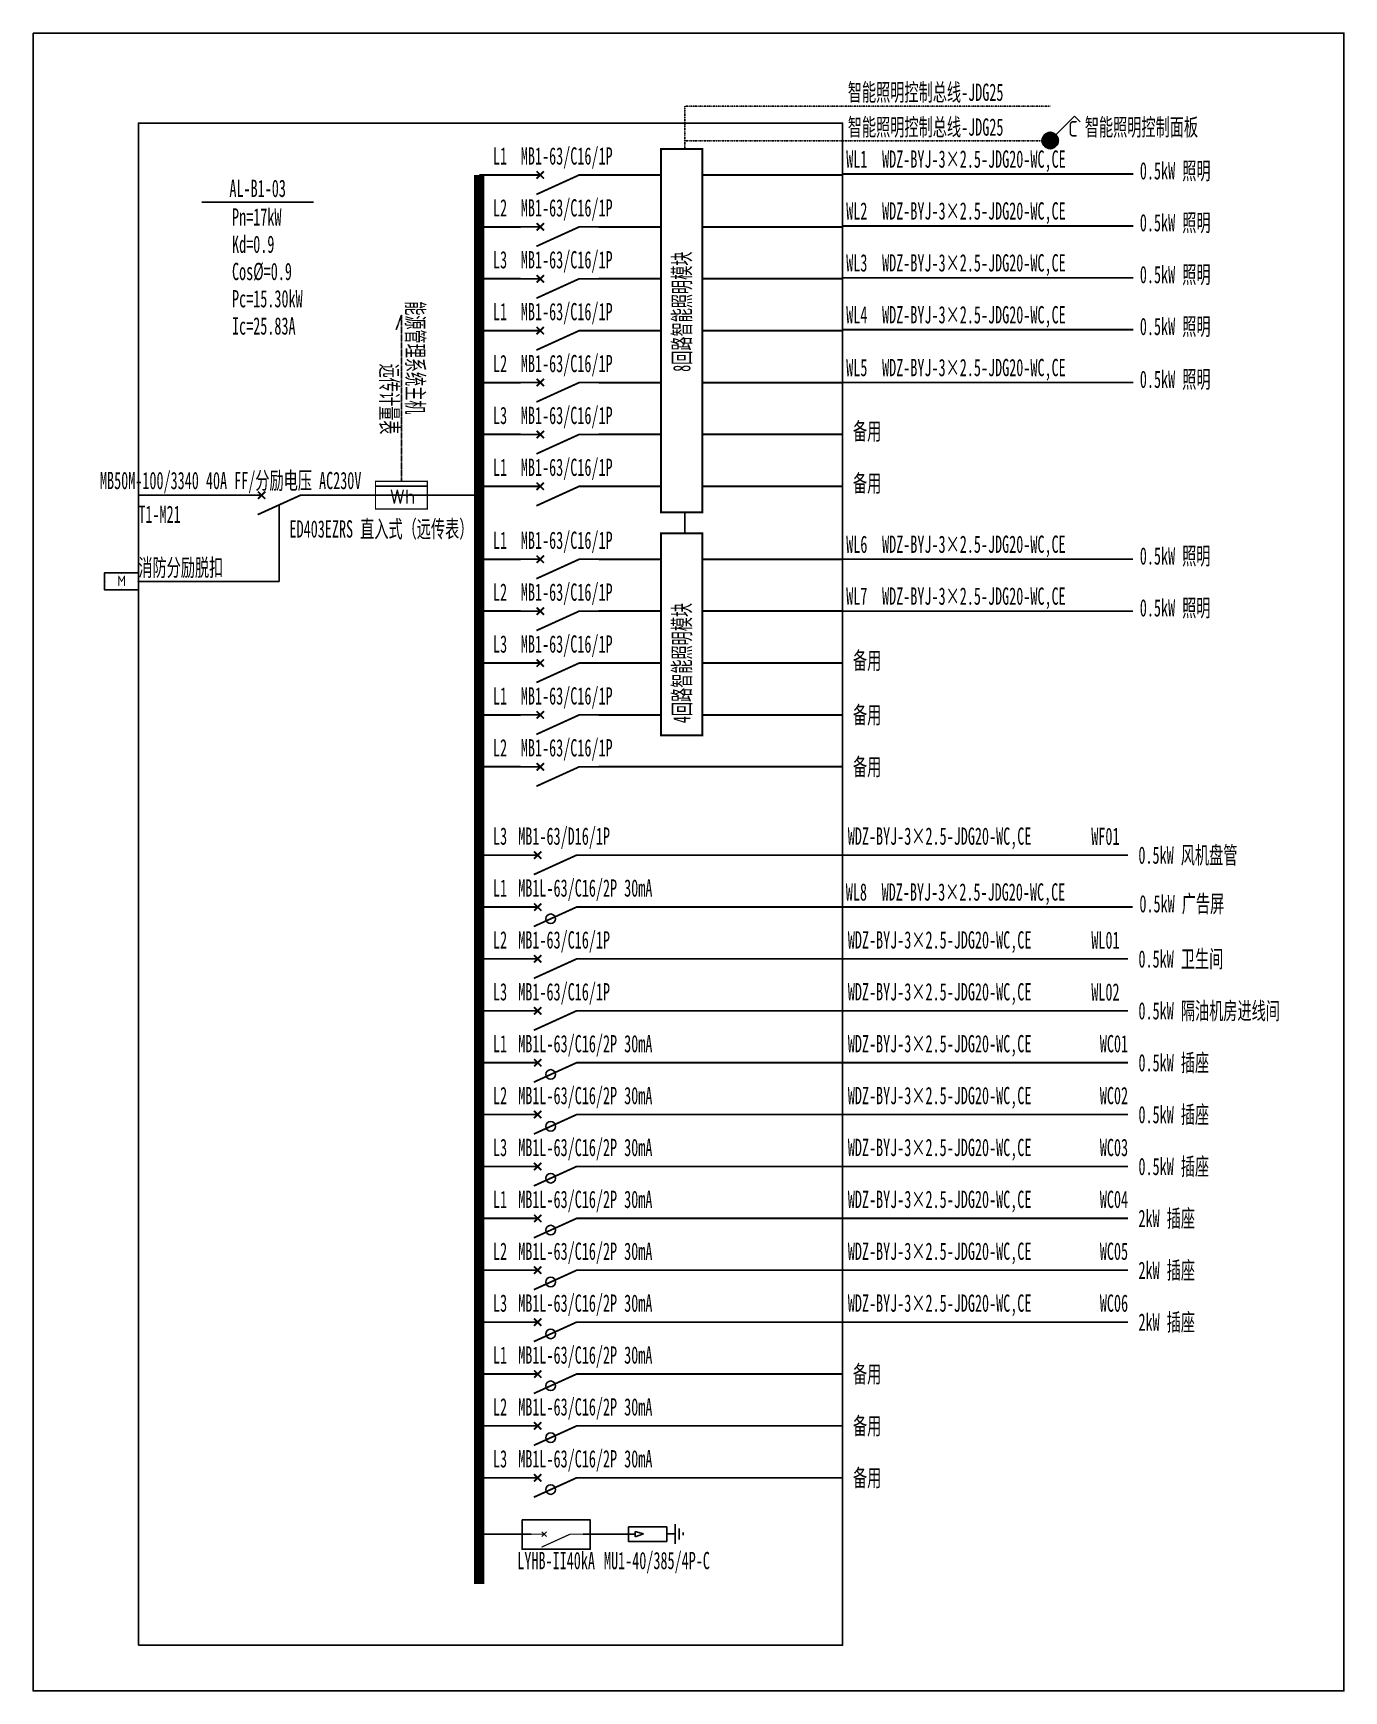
# Model space of a CAD drawing. Extents: x 1422760 to 1427305, y 435053 to 440804.
import ezdxf
from ezdxf.enums import TextEntityAlignment as Align

# ---------------------------------------------------------------- set-up
doc = ezdxf.new("R2010")
doc.units = 0
doc.header["$MEASUREMENT"] = 0
for name, pattern in [('ACAD_ISO04W100', [30.5, 24, -3, 0.5, -3]), ('DASHDOT2', [0.5, 0.25, -0.125, 0, -0.125]), ('DOTE', [2.42, 2, -0.2, 0.02, -0.2])]:
    doc.linetypes.add(name, pattern=pattern)
doc.layers.add('系统图', color=1, linetype='Continuous')
doc.styles.add('_SIMPLEX', font='simplex_.ttf', dxfattribs={"width": 0.6})
doc.styles.add('_TEL_ATTDEF', font='GBENOR', dxfattribs={"width": 0.8, "height": 3, "bigfont": 'GBCBIG'})
doc.styles.add('_TEL_DIM', font='', dxfattribs={"width": 0.8, "height": 3.5})
doc.styles.add('宋体', font='', dxfattribs={"width": 0.8, "height": 3.5})
doc.styles.get('_TEL_DIM').set_extended_font_data('SimSun')
doc.styles.get('宋体').set_extended_font_data('SimSun')

# ---------------------------------------------------------------- blocks, each defined once
blk = doc.blocks.new('$element$00000497')
at = {"const_width": 0.0233}
for points in [[(0, 0), (0, -0.25)], [(0, -1), (0, -0.75), (-0.25, -0.2)], [(-0.047, -0.297), (0.047, -0.203)], [(-0.047, -0.203), (0.047, -0.297)]]:
    blk.add_lwpolyline(points, dxfattribs=at)
at = {"flags": 9}
blk.add_attdef('S', (0, 0), '', height=0.00000667, dxfattribs=at)
blk = doc.blocks.new('$equip_U$00000081(zhangr-4109)')
for p, q in [((0.147, 0.147), (0.625, 0.625)), ((0.625, 0.625), (0.766, 0.484))]:
    blk.add_line(p, q)
blk.add_circle((0, 0), 0.208)
at = {"linetype": 'ByBlock'}
for p in [(0, 0.208), (-0.208, 0), (0, -0.208), (0.208, 0)]:
    blk.add_point(p, dxfattribs=at)
for points in [[(-0.18, 0.104), (0.18, 0.104), (-0.208, 0), (0.208, 0)], [(-0.18, -0.104), (0.18, -0.104), (-0.208, 0), (0.208, 0)], [(-0.104, 0.18), (0.104, 0.18), (-0.18, 0.104), (0.18, 0.104)], [(0, 0.208), (0, 0.208), (-0.104, 0.18), (0.104, 0.18)], [(-0.104, -0.18), (0.104, -0.18), (-0.18, -0.104), (0.18, -0.104)], [(0, -0.208), (0, -0.208), (-0.104, -0.18), (0.104, -0.18)]]:
    blk.add_solid(points)
at = {"color": 7, "linetype": 'ByBlock', "style": '_TEL_DIM'}
blk.add_attdef('$TEXT$', text='', height=0.4, dxfattribs=at).set_placement((0.583, 0.301), align=Align.MIDDLE_CENTER)
at = {"color": 7, "linetype": 'ByBlock', "style": '_TEL_DIM', "flags": 1}
for tag in ['A', 'REMARK']:
    blk.add_attdef(tag, text='', height=0.00002, dxfattribs=at).set_placement((0, 0), align=Align.MIDDLE_CENTER)
at = {"color": 7, "linetype": 'ByBlock', "lineweight": 211, "style": '_TEL_DIM', "flags": 1}
blk.add_attdef('REMARK', text='', height=0.00002, dxfattribs=at).set_placement((0, -0.208), align=Align.MIDDLE_CENTER)
blk = doc.blocks.new('$element$00000525')
at = {"const_width": 0.0233}
for points in [[(0, 0), (0, -0.25)], [(-0.25, -0.2), (0, -0.75), (0, -1)], [(-0.047, -0.203), (0.047, -0.297)], [(0.047, -0.203), (-0.047, -0.297)]]:
    blk.add_lwpolyline(points, dxfattribs=at)
blk.add_circle((-0.151, -0.417), 0.0615)
at = {"flags": 9}
blk.add_attdef('S', (0, 0), '', height=0.00000667, dxfattribs=at)
blk = doc.blocks.new('$element$00000492')
blk.add_line((0.173, 0), (0.173, -1))
at = {"const_width": 0.0233}
blk.add_lwpolyline([(-0.267, 0), (0.267, 0), (0.267, -1), (-0.267, -1), (-0.267, 0)], dxfattribs=at)
at = {"style": '_SIMPLEX'}
blk.add_text('Wh', height=0.2667, rotation=270, dxfattribs=at).set_placement((-0.161, -0.281))
at = {"flags": 9}
blk.add_attdef('S', (0, 0), '', height=0.00000667, dxfattribs=at)
blk.add_attdef('S', (0, 0), '', height=0.00000667, dxfattribs=at)
blk.add_attdef('S', (0, 0), '', height=0.00000667, dxfattribs=at)
blk = doc.blocks.new('$equip$00002777')
for p, q in [((0.65, 0.65), (-0.65, 0.65)), ((-0.65, 0.65), (-0.65, 0)), ((0.65, 0), (0.65, 0.65)), ((-0.65, 0), (0.65, 0))]:
    blk.add_line(p, q)
at = {"const_width": 0.04}
blk.add_lwpolyline([(-0.65, 0.65), (-0.65, 0), (0.65, 0), (0.65, 0.65), (-0.65, 0.65), (-0.65, 0)], dxfattribs=at)
for p in [(0, 0.65), (-0.65, 0.325), (0, 0), (0.65, 0.325)]:
    blk.add_point(p)
at = {"color": 7}
blk.add_attdef('$TEXT$', text='', height=0.4, dxfattribs=at).set_placement((0.006, 0.343), align=Align.MIDDLE_CENTER)
at = {"color": 7, "flags": 1}
for tag, p in [('A', (0, 0)), ('B', (0.905, 0.246))]:
    blk.add_attdef(tag, text='', height=0.4, dxfattribs=at).set_placement(p, align=Align.MIDDLE_CENTER)

msp = doc.modelspace()

# ---------------------------------------------------------------- linework, layer by layer
at = {"color": 0, "linetype": 'DASHDOT2'}
for p, q in [((1425020, 440398.6), (1425020, 440550.9)), ((1425020, 440550.9), (1426287, 440550.9)), ((1425020, 440430.1), (1426262.7, 440430.1))]:
    msp.add_line(p, q, dxfattribs=at)
at = {"color": 0, "linetype": 'ByBlock'}
for p, q in [((1423345.2, 440217.5), (1423731.4, 440217.5)), ((1425020, 439065.6), (1425020, 439141.8))]:
    msp.add_line(p, q, dxfattribs=at)
at = {"color": 0, "linetype": 'DOTE', "ltscale": 0.2}
for p, q in [((1424037.1, 439825.6), (1424018.6, 439774.9)), ((1424037.1, 439249), (1424037.1, 439825.6))]:
    msp.add_line(p, q, dxfattribs=at)
at = {"color": 0}
for p, q in [((1424876.3, 435598.1), (1424847, 435606)), ((1424847, 435606), (1424847, 435587.8)), ((1424847, 435587.3), (1424876.3, 435598.1)), ((1424956.8, 435597.9), (1424984.9, 435597.9)), ((1424986.1, 435631.1), (1424986.1, 435563.9)), ((1424999.9, 435617.1), (1424999.9, 435577.9)), ((1425013.6, 435602.6), (1425013.6, 435592.9))]:
    msp.add_line(p, q, dxfattribs=at)
at = {"color": 0, "linetype": 'ByBlock'}
msp.add_lwpolyline([(1423124.5, 435211.3), (1425567, 435211.3), (1425567, 440491.8), (1423124.5, 440491.8)], close=True, dxfattribs=at)
at = {"color": 0, "const_width": 6.94}
msp.add_lwpolyline([(1424937, 440401.8), (1425081, 440401.8), (1425081, 439141.8), (1424937, 439141.8)], close=True, dxfattribs=at)
at = {"color": 0, "linetype": 'ByBlock'}
for points, const_width in [([(1424307, 440311.8), (1424307, 435423.6)], 36), ([(1425567, 440315), (1426574.7, 440315)], 6.3), ([(1425567, 440135), (1426574.7, 440135)], 6.3), ([(1425567, 439955), (1426574.7, 439955)], 6.3), ([(1425567, 439775), (1426574.7, 439775)], 6.3), ([(1425567, 439591.8), (1426574.7, 439591.8)], 6.3), ([(1423124.5, 439201), (1423484.4, 439201)], 6.3), ([(1423754.4, 439201), (1424307, 439201)], 6.3), ([(1424451, 438978.8), (1424307, 438978.8)], 6.94), ([(1424721, 438978.8), (1424937, 438978.8)], 6.94), ([(1425081, 438978.8), (1425567, 438978.8)], 6.94), ([(1425567, 438978.8), (1426574.6, 438978.8)], 6.3), ([(1424451, 438798.8), (1424307, 438798.8)], 6.94), ([(1424721, 438798.8), (1424937, 438798.8)], 6.94), ([(1425081, 438798.8), (1425567, 438798.8)], 6.94), ([(1425567, 438798.8), (1426574.6, 438798.8)], 6.3), ([(1424451, 438618.8), (1424307, 438618.8)], 6.94), ([(1424678.3, 438618.8), (1424937, 438618.8)], 6.94), ([(1425081, 438618.8), (1425567, 438618.8)], 6.94), ([(1424451, 438438.8), (1424307, 438438.8)], 6.94), ([(1424721, 438438.8), (1424937, 438438.8)], 6.94), ([(1425081, 438438.8), (1425567, 438438.8)], 6.94), ([(1424451, 438258.8), (1424307, 438258.8)], 6.94), ([(1424721, 438258.8), (1425567, 438258.8)], 6.94), ([(1424307, 437952.4), (1424442, 437952.4)], 6.3), ([(1424712, 437952.4), (1426556.9, 437952.4)], 6.3), ([(1424307, 437772.4), (1424442, 437772.4)], 6.3), ([(1424712, 437772.4), (1425567, 437772.4)], 6.3), ([(1425567, 437772.4), (1426573.2, 437772.4)], 6.3), ([(1424307, 437592.4), (1424442, 437592.4)], 6.3), ([(1424712, 437592.4), (1426557, 437592.4)], 6.3), ([(1424307, 437412.4), (1424442, 437412.4)], 6.3), ([(1424712, 437412.4), (1426557, 437412.4)], 6.3), ([(1424307, 437232.4), (1424442, 437232.4)], 6.3), ([(1424712, 437232.4), (1426557, 437232.4)], 6.3), ([(1424307, 437052.4), (1424442, 437052.4)], 6.3), ([(1424712, 437052.4), (1426557, 437052.4)], 6.3), ([(1424307, 436872.4), (1424442, 436872.4)], 6.3), ([(1424712, 436872.4), (1426557, 436872.4)], 6.3), ([(1424307, 436692.4), (1424442, 436692.4)], 6.3), ([(1424712, 436692.4), (1426557, 436692.4)], 6.3), ([(1424307, 436512.4), (1424442, 436512.4)], 6.3), ([(1424712, 436512.4), (1426557, 436512.4)], 6.3), ([(1424307, 436332.4), (1424442, 436332.4)], 6.3), ([(1424712, 436332.4), (1426557, 436332.4)], 6.3), ([(1424307, 436152.4), (1424442, 436152.4)], 6.3), ([(1424712, 436152.4), (1425567, 436152.4)], 6.3), ([(1424307, 435972.4), (1424442, 435972.4)], 6.3), ([(1424712, 435972.4), (1425567, 435972.4)], 6.3), ([(1424307, 435792.4), (1424442, 435792.4)], 6.3), ([(1424712, 435792.4), (1425567, 435792.4)], 6.3)]:
    msp.add_lwpolyline(points, dxfattribs=dict(at, const_width=const_width))
at = {"color": 0, "const_width": 6.94}
for points in [[(1424451, 440311.8), (1424307, 440311.8)], [(1424721, 440311.8), (1424937, 440311.8)], [(1425081, 440311.8), (1425567, 440311.8)], [(1424451, 440131.8), (1424307, 440131.8)], [(1424721, 440131.8), (1424937, 440131.8)], [(1425081, 440131.8), (1425567, 440131.8)], [(1424451, 439951.8), (1424307, 439951.8)], [(1424721, 439951.8), (1424937, 439951.8)], [(1425081, 439951.8), (1425567, 439951.8)], [(1424451, 439771.8), (1424307, 439771.8)], [(1424721, 439771.8), (1424937, 439771.8)], [(1425081, 439771.8), (1425567, 439771.8)], [(1424451, 439591.8), (1424307, 439591.8)], [(1424721, 439591.8), (1424937, 439591.8)], [(1425081, 439591.8), (1425567, 439591.8)], [(1424451, 439411.8), (1424307, 439411.8)], [(1424721, 439411.8), (1424937, 439411.8)], [(1425081, 439411.8), (1425567, 439411.8)], [(1424451, 439231.8), (1424307, 439231.8)], [(1424721, 439231.8), (1424937, 439231.8)], [(1425081, 439231.3), (1425567, 439231.3)]]:
    msp.add_lwpolyline(points, dxfattribs=at)
at = {"color": 0, "linetype": 'ByBlock'}
msp.add_lwpolyline([(1423612.7, 439167.3), (1423612.7, 438902.1), (1423124.5, 438902.1)], dxfattribs=at)
at = {"color": 0, "linetype": 'ByBlock', "const_width": 6.94}
msp.add_lwpolyline([(1424937, 439068.8), (1425081, 439068.8), (1425081, 438368.2), (1424937, 438368.2)], close=True, dxfattribs=at)
at = {"color": 0, "linetype": 'Continuous', "const_width": 6.3}
for points in [[(1424307, 435596.9), (1424487.1, 435596.9)], [(1424667.1, 435596.9), (1424847, 435596.9)]]:
    msp.add_lwpolyline(points, dxfattribs=at)
at = {"color": 0}
for points in [[(1424455.1, 435646.4), (1424691.7, 435646.4), (1424691.7, 435544.4), (1424455.1, 435544.4)], [(1424824.3, 435622.1), (1424957.1, 435622.1), (1424957.1, 435572), (1424824.3, 435572)]]:
    msp.add_lwpolyline(points, close=True, dxfattribs=at)
at = {"layer": '系统图'}
msp.add_lwpolyline([(1422759.7, 440803.8), (1427305.3, 440803.8), (1427305.3, 435053.4), (1422759.7, 435053.4)], close=True, dxfattribs=at)

# ---------------------------------------------------------------- block references
at = {"color": 0}
ref = msp.add_blockref('$equip_U$00000081(zhangr-4109)', (1426287, 440431.3), dxfattribs=dict(at, xscale=135, yscale=135, zscale=135, rotation=5.172650033446747e-06))
ref.add_attrib('$TEXT$', 'C', dxfattribs={"color": 7, "linetype": 'ByBlock', "height": 54, "rotation": 0.00001, "style": '_TEL_ATTDEF'}).set_placement((1426365.7, 440472), align=Align.MIDDLE_CENTER)
for name, p, xscale, yscale, zscale, rotation in [('$element$00000497', (1424451, 440311.8), 270, 270, 270, 90.0000051727018), ('$element$00000497', (1424451, 440131.8), 270, 270, 270, 90.0000051727018), ('$element$00000497', (1424451, 439951.8), 270, 270, 270, 90.0000051727018), ('$element$00000497', (1424451, 439771.8), 270, 270, 270, 90.0000051727018), ('$element$00000497', (1424451, 439591.8), 270, 270, 270, 90.0000051727018), ('$element$00000497', (1424451, 439411.8), 270, 270, 270, 90.0000051727018), ('$element$00000492', (1423947.1, 439201), 180, 180, 180, 90), ('$element$00000497', (1424451, 439231.8), 270, 270, 270, 90.0000051727018), ('$element$00000497', (1424487.1, 435596.9), 180, 180, 180, 90)]:
    msp.add_blockref(name, p, dxfattribs=dict(at, xscale=xscale, yscale=yscale, zscale=zscale, rotation=rotation))
at = {"color": 0, "linetype": 'ByBlock', "xscale": 270, "yscale": 270, "zscale": 270}
for name, p, rotation in [('$element$00000497', (1423484.4, 439201), 90), ('$element$00000497', (1424451, 438978.8), 90.0000051727018), ('$element$00000497', (1424451, 438798.8), 90.0000051727018), ('$element$00000497', (1424451, 438618.8), 90.0000051727018), ('$element$00000497', (1424451, 438438.8), 90.0000051727018), ('$element$00000497', (1424451, 438258.8), 90.0000051727018), ('$element$00000497', (1424442, 437952.4), 90), ('$element$00000525', (1424442, 437772.4), 90), ('$element$00000497', (1424442, 437772.4), 90), ('$element$00000497', (1424442, 437592.4), 90), ('$element$00000497', (1424442, 437592.4), 90), ('$element$00000497', (1424442, 437412.4), 90), ('$element$00000525', (1424442, 437232.4), 90), ('$element$00000525', (1424442, 437052.4), 90), ('$element$00000525', (1424442, 436872.4), 90), ('$element$00000525', (1424442, 436692.4), 90), ('$element$00000525', (1424442, 436512.4), 90), ('$element$00000525', (1424442, 436332.4), 90), ('$element$00000525', (1424442, 436152.4), 90), ('$element$00000525', (1424442, 435972.4), 90), ('$element$00000525', (1424442, 435792.4), 90)]:
    msp.add_blockref(name, p, dxfattribs=dict(at, rotation=rotation))
at = {"color": 0, "linetype": 'ByBlock'}
ref = msp.add_blockref('$equip$00002777', (1423066, 438872.9), dxfattribs=dict(at, xscale=90, yscale=90, zscale=90))
ref.add_attrib('$TEXT$', 'M', dxfattribs={"color": 7, "height": 36, "style": '_TEL_ATTDEF'}).set_placement((1423066.6, 438903.7), align=Align.MIDDLE_CENTER)

# ---------------------------------------------------------------- texts
at = {"color": 0, "style": '宋体', "width": 0.6}
for s, p in [('智能照明控制总线-JDG25', (1425585, 440550.9)), ('智能照明控制总线-JDG25', (1425585, 440430.1)), ('智能照明控制面板', (1426407, 440430.1))]:
    msp.add_text(s, height=60, rotation=0.00001, dxfattribs=at).set_placement(p, align=Align.BOTTOM_LEFT)
for s, p in [('L1', (1424379, 440329.8)), ('L2', (1424379, 440149.8)), ('L3', (1424379, 439969.8)), ('L1', (1424379, 439789.8)), ('L2', (1424379, 439609.8)), ('L3', (1424379, 439429.8)), ('L1', (1424379, 439249.8))]:
    msp.add_text(s, height=60, dxfattribs=at).set_placement(p, align=Align.BOTTOM_CENTER)
at = {"color": 40, "style": '宋体', "width": 0.6}
for p in [(1424451, 440329.8), (1424451, 440149.8), (1424451, 439969.8), (1424451, 439789.8), (1424451, 439609.8), (1424451, 439429.8), (1424451, 439249.8)]:
    msp.add_text('MB1-63/C16/1P', height=60, dxfattribs=at).set_placement(p, align=Align.BOTTOM_LEFT)
at = {"color": 0, "linetype": 'ByBlock', "style": '宋体', "width": 0.6}
for s, p in [('WL1', (1425579.5, 440319.1)), ('WDZ-BYJ-3×2.5-JDG20-WC,CE', (1425703.9, 440319.1)), ('WL2', (1425579.4, 440139.1)), ('WDZ-BYJ-3×2.5-JDG20-WC,CE', (1425703.9, 440139.1)), ('WL3', (1425579.4, 439959.1)), ('WDZ-BYJ-3×2.5-JDG20-WC,CE', (1425703.9, 439959.1)), ('WL4', (1425579.4, 439779.1)), ('WDZ-BYJ-3×2.5-JDG20-WC,CE', (1425703.9, 439779.1)), ('WL5', (1425579.4, 439595.9)), ('WDZ-BYJ-3×2.5-JDG20-WC,CE', (1425703.9, 439595.9)), ('WL6', (1425579.4, 438982.9)), ('WDZ-BYJ-3×2.5-JDG20-WC,CE', (1425703.8, 438983)), ('消防分励脱扣', (1423124.5, 438902.1)), ('WL7', (1425579.4, 438802.9)), ('WDZ-BYJ-3×2.5-JDG20-WC,CE', (1425703.8, 438803)), ('WDZ-BYJ-3×2.5-JDG20-WC,CE', (1425584.9, 437970.4)), ('WL8', (1425578, 437776.6)), ('WDZ-BYJ-3×2.5-JDG20-WC,CE', (1425702.4, 437776.6)), ('WDZ-BYJ-3×2.5-JDG20-WC,CE', (1425585, 437610.4)), ('WDZ-BYJ-3×2.5-JDG20-WC,CE', (1425585, 437430.4)), ('WDZ-BYJ-3×2.5-JDG20-WC,CE', (1425585, 437250.4)), ('WDZ-BYJ-3×2.5-JDG20-WC,CE', (1425585, 437070.4)), ('WDZ-BYJ-3×2.5-JDG20-WC,CE', (1425585, 436890.4)), ('WDZ-BYJ-3×2.5-JDG20-WC,CE', (1425585, 436710.4)), ('WDZ-BYJ-3×2.5-JDG20-WC,CE', (1425585, 436530.4)), ('WDZ-BYJ-3×2.5-JDG20-WC,CE', (1425585, 436350.4))]:
    msp.add_text(s, height=60, dxfattribs=at).set_placement(p, align=Align.BOTTOM_LEFT)
for s, p in [('0.5kW 照明', (1426597.8, 440326.4)), ('0.5kW 照明', (1426597.8, 440146.4)), ('0.5kW 照明', (1426597.8, 439966.4)), ('0.5kW 照明', (1426597.8, 439786.4)), ('0.5kW 照明', (1426597.8, 439603.2)), ('备用', (1425602.9, 439423)), ('备用', (1425602.9, 439242.5)), ('0.5kW 照明', (1426597.7, 438990.3)), ('0.5kW 照明', (1426597.7, 438810.3)), ('备用', (1425602.9, 438627.5)), ('备用', (1425602.9, 438438.8)), ('备用', (1425602.9, 438258.8)), ('0.5kW 风机盘管', (1426592.8, 437952.4)), ('0.5kW 广告屏', (1426596.3, 437783.9)), ('0.5kW 卫生间', (1426593, 437592.4)), ('0.5kW 隔油机房进线间', (1426593, 437412.4)), ('0.5kW 插座', (1426593, 437232.4)), ('0.5kW 插座', (1426593, 437052.4)), ('0.5kW 插座', (1426593, 436872.4)), ('2kW 插座', (1426593, 436692.4)), ('2kW 插座', (1426593, 436512.4)), ('2kW 插座', (1426593, 436332.4)), ('备用', (1425602.8, 436152.4)), ('备用', (1425602.8, 435972.4)), ('备用', (1425602.9, 435792.4))]:
    msp.add_text(s, height=60, dxfattribs=at).set_placement(p, align=Align.MIDDLE_LEFT)
for s, p in [('AL-B1-03', (1423538.3, 440217.5)), ('L1', (1424379, 438996.8)), ('L2', (1424379, 438816.8)), ('L3', (1424379, 438636.8)), ('L1', (1424379, 438456.8)), ('L2', (1424379, 438276.8)), ('L3', (1424379, 437970.4)), ('L1', (1424379, 437790.4)), ('L2', (1424379, 437610.4)), ('L3', (1424379, 437430.4)), ('L1', (1424379, 437250.4)), ('L2', (1424379, 437070.4)), ('L3', (1424379, 436890.4)), ('L1', (1424379, 436710.4)), ('L2', (1424379, 436530.4)), ('L3', (1424379, 436350.4)), ('L1', (1424379, 436170.4)), ('L2', (1424379, 435990.4)), ('L3', (1424379, 435810.4))]:
    msp.add_text(s, height=60, dxfattribs=at).set_placement(p, align=Align.BOTTOM_CENTER)
for s, p in [('Pn=17kW', (1423449.4, 440136.2)), ('Kd=0.9', (1423449.4, 440041.7)), ('Cos%%C=0.9', (1423449.4, 439947.2)), ('Pc=15.30kW', (1423449.4, 439852.7)), ('Ic=25.83A', (1423449.4, 439758.2))]:
    msp.add_text(s, height=60, dxfattribs=at).set_placement(p)
at = {"color": 4, "linetype": 'ACAD_ISO04W100', "style": '宋体', "width": 0.6}
msp.add_text('8回路智能照明模块', height=60, rotation=90.00001, dxfattribs=at).set_placement((1425009, 439837.6), align=Align.MIDDLE_CENTER)
at = {"color": 0, "style": '宋体', "width": 0.6}
for s, p in [('能源管理系统主机', (1424037.1, 439481.1)), ('远传计量表', (1423947.1, 439411.8))]:
    msp.add_text(s, height=60, rotation=270, dxfattribs=at).set_placement(p, align=Align.BOTTOM_RIGHT)
at = {"color": 1, "linetype": 'ByBlock', "style": '宋体', "width": 0.6}
msp.add_text('MB50M-100/3340 40A FF/分励电压 AC230V', height=60, dxfattribs=at).set_placement((1423444.8, 439204), align=Align.BOTTOM_CENTER)
at = {"color": 0, "linetype": 'ByBlock', "style": '宋体', "width": 0.6}
msp.add_text('T1-M21', height=60, dxfattribs=at).set_placement((1423124.5, 439165), align=Align.TOP_LEFT)
at = {"color": 2, "style": '宋体', "width": 0.6}
msp.add_text('ED403EZRS 直入式（远传表）', height=60, dxfattribs=at).set_placement((1423967.7, 439114), align=Align.TOP_CENTER)
at = {"color": 40, "linetype": 'ByBlock', "style": '宋体', "width": 0.6}
for p in [(1424451, 438996.8), (1424451, 438816.8), (1424451, 438636.8), (1424451, 438456.8), (1424451, 438276.8), (1424442, 437610.4), (1424442, 437430.4)]:
    msp.add_text('MB1-63/C16/1P', height=60, dxfattribs=at).set_placement(p, align=Align.BOTTOM_LEFT)
at = {"color": 4, "linetype": 'ByBlock', "style": '宋体', "width": 0.6}
msp.add_text('4回路智能照明模块', height=60, rotation=90.00001, dxfattribs=at).set_placement((1425009, 438618.8), align=Align.MIDDLE_CENTER)
at = {"color": 110, "linetype": 'ByBlock', "style": '宋体', "width": 0.6}
msp.add_text('MB1-63/D16/1P', height=60, dxfattribs=at).set_placement((1424442, 437970.4), align=Align.BOTTOM_LEFT)
at = {"color": 0, "linetype": 'ByBlock', "style": '宋体', "width": 0.6}
for s, p in [('WF01', (1426527.3, 437969.8)), ('WL01', (1426527.5, 437609.8)), ('WL02', (1426527.4, 437429.8)), ('WC01', (1426557, 437250.4)), ('WC02', (1426557, 437070.4)), ('WC03', (1426557, 436890.4)), ('WC04', (1426557, 436710.4)), ('WC05', (1426557, 436530.4)), ('WC06', (1426557, 436350.4))]:
    msp.add_text(s, height=60, dxfattribs=at).set_placement(p, align=Align.BOTTOM_RIGHT)
at = {"color": 3, "linetype": 'ByBlock', "style": '宋体', "width": 0.6}
for p in [(1424442, 437790.4), (1424442, 437250.4), (1424442, 437070.4), (1424442, 436890.4), (1424442, 436710.4), (1424442, 436530.4), (1424442, 436350.4), (1424442, 436170.4), (1424442, 435990.4), (1424442, 435810.4)]:
    msp.add_text('MB1L-63/C16/2P 30mA', height=60, dxfattribs=at).set_placement(p, align=Align.BOTTOM_LEFT)
at = {"color": 30, "style": '宋体', "width": 0.6}
msp.add_text('MU1-40/385/4P-C', height=60, dxfattribs=at).set_placement((1424923, 435535.4), align=Align.TOP_CENTER)
at = {"color": 40, "style": '宋体', "width": 0.6}
msp.add_text('LYHB-II40kA', height=60, dxfattribs=at).set_placement((1424573.4, 435535.4), align=Align.TOP_CENTER)

doc.saveas('drawing.dxf')
